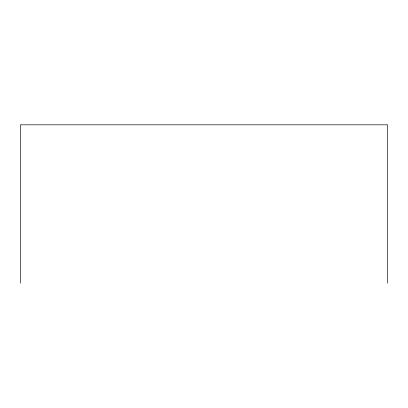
<?xml version="1.0" encoding="UTF-8"?>
<svg xmlns="http://www.w3.org/2000/svg" width="408" height="408" viewBox="0 0 408 408"><rect width="100%" height="100%" fill="white"/><g stroke="black" fill="none" stroke-linecap="round" stroke-linejoin="round"><path stroke-width="0.61" d="M387.6 283.193L387.6 124.807L20.4 124.807L20.4 283.193"/></g></svg>
